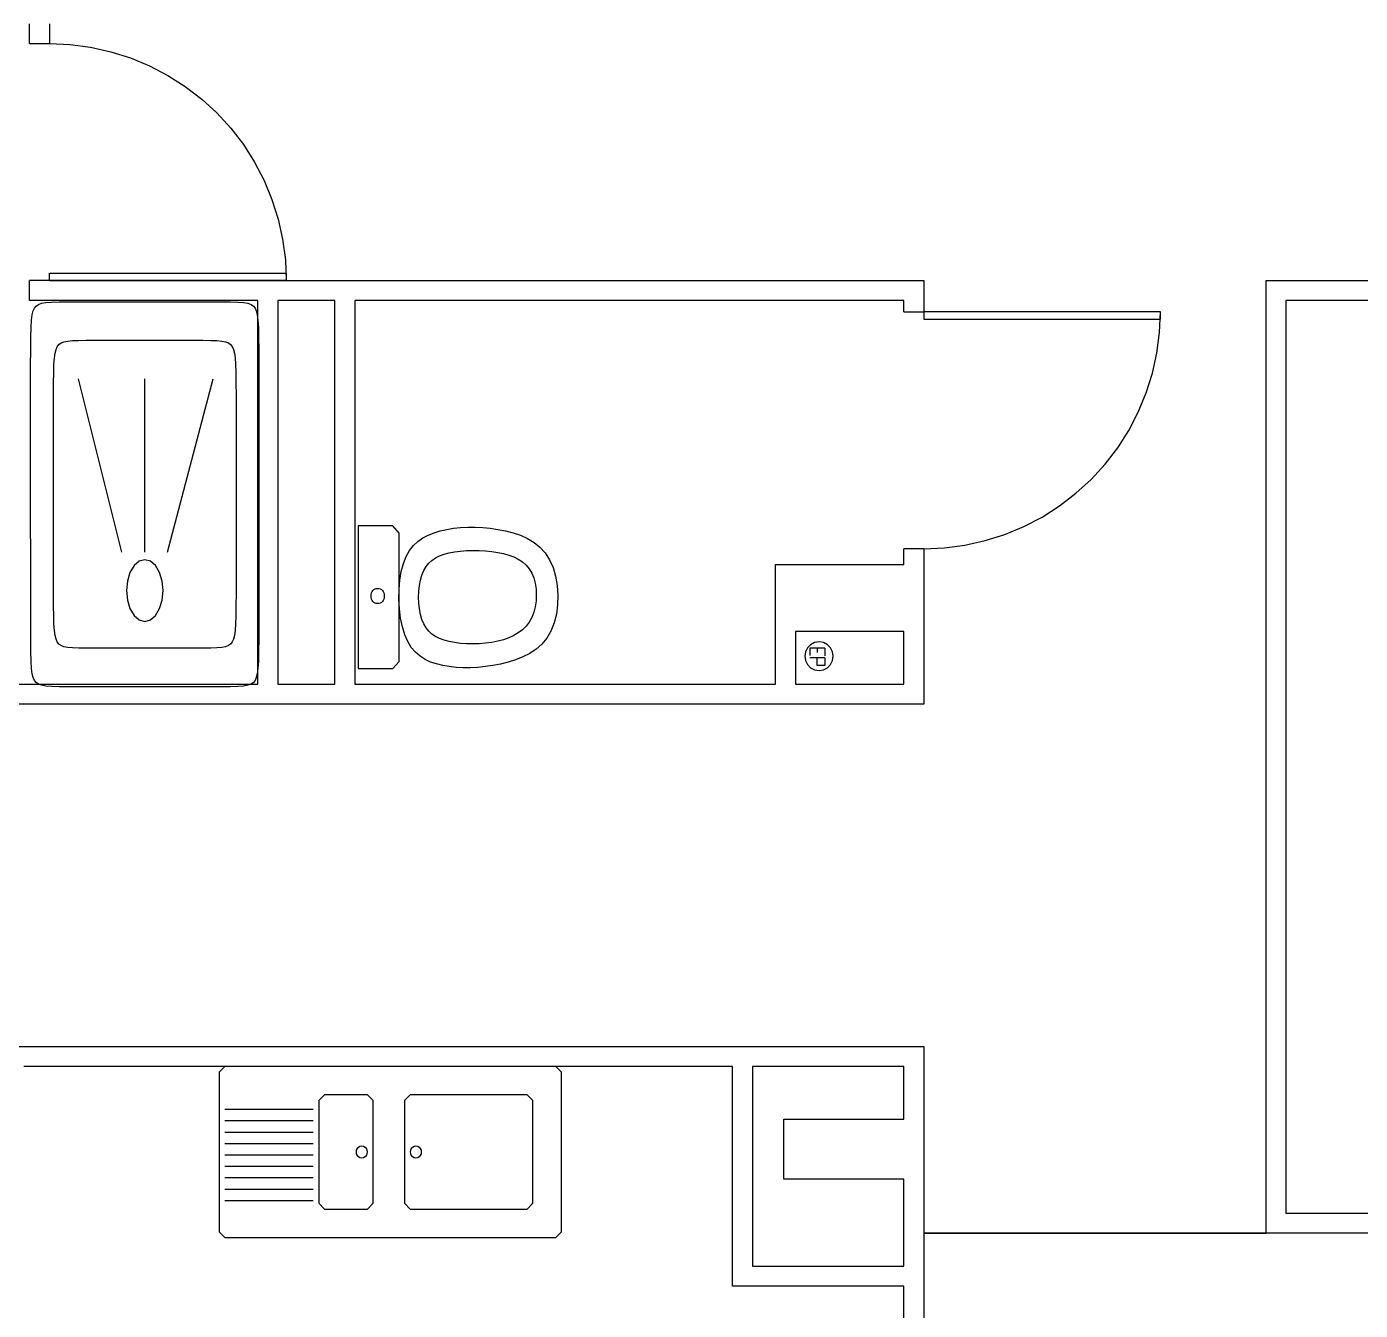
# Model space of a CAD drawing. Header units: millimetres. Extents: x -0.6 to 50, y -2.8 to 26.8.
# Drawn here: x 40.02 to 44.696, y 17.279 to 21.779 of the extents above; entities that cross this region are included whole.
import ezdxf
from ezdxf.enums import TextEntityAlignment as Align

# ---------------------------------------------------------------- set-up
doc = ezdxf.new("R2010")
doc.units = ezdxf.units.MM
for name, color, linetype in [('ABY_Equipement', 7, 'Continuous'), ('ABY_Ouverture', 124, 'Continuous'), ('ABY_Parois', 7, 'Continuous')]:
    doc.layers.add(name, color=color, linetype=linetype)

# ---------------------------------------------------------------- blocks, each defined once
blk = doc.blocks.new('OUV_ABY_D0_POR01')
for p, q in [((-41.28, 99.62), (-50, 100)), ((-50, 100), (-50, 100)), ((-50, 100), (-50, 0)), ((-47, 100), (-50, 100)), ((-47, 0), (-47, 100)), ((-32.63, 98.48), (-41.28, 99.62)), ((-24.12, 96.59), (-32.63, 98.48)), ((-15.8, 93.97), (-24.12, 96.59)), ((-7.74, 90.63), (-15.8, 93.97)), ((0, 86.6), (-7.74, 90.63)), ((7.36, 81.92), (0, 86.6)), ((14.28, 76.6), (7.36, 81.92)), ((20.71, 70.71), (14.28, 76.6)), ((26.6, 64.28), (20.71, 70.71)), ((31.92, 57.36), (26.6, 64.28)), ((36.6, 50), (31.92, 57.36)), ((40.63, 42.26), (36.6, 50)), ((43.97, 34.2), (40.63, 42.26)), ((46.59, 25.88), (43.97, 34.2)), ((48.48, 17.36), (46.59, 25.88)), ((49.62, 8.72), (48.48, 17.36)), ((50, 0), (49.62, 8.72)), ((-50, 0), (-47, 0))]:
    blk.add_line(p, q)
at = {"flags": 1}
for tag, p in [('DATE_ETAT_EQU', (0, -3.71)), ('DATE_ETAT_VOL', (0, -4.37)), ('DATE_ETAT', (0, -3.05)), ('ETAT_EQU', (0, -3.38)), ('ETAT_VOL', (0, -4.04)), ('ETAT', (0, -2.77))]:
    blk.add_attdef(tag, text='', height=0.25, rotation=360, dxfattribs=at).set_placement(p, align=Align.MIDDLE_CENTER)
at = {"color": 0, "linetype": 'ByBlock', "lineweight": -2}
for tag, flags, p in [('NUMCOMP_OUV', 1, (0, -1.93)), ('NUMCOMP_EQU', 1, (0, -2.21)), ('NUMCOMP_VOL', 1, (0, -2.48)), ('OUVERTURE', 13, (0, -0.83)), ('LARGEUR', 5, (0, -1.37)), ('HAUTEUR', 5, (0, -1.64)), ('ALLEGE', 5, (0, -1.1)), ('VOLET', 1, (0, -0.56)), ('SSSC', 1, (0, -0.29))]:
    blk.add_attdef(tag, text='', height=0.25, dxfattribs=dict(at, flags=flags)).set_placement(p, align=Align.MIDDLE)
at = {"flags": 1}
blk.add_attdef('TYPEPORTE', (-1.12, -4.91), '', height=0.25, dxfattribs=at)
blk = doc.blocks.new('EQU_ABY_I0_EVI01')
for p, q in [((-58, 30), (-60, 28)), ((58, 30), (-58, 30)), ((58, 30), (60, 28)), ((-60, 28), (-60, -28)), ((60, -28), (60, 28)), ((-23, 20), (-25, 18)), ((-8, 20), (-23, 20)), ((-6, 18), (-8, 20)), ((7, 20), (5, 18)), ((48, 20), (7, 20)), ((50, 18), (48, 20)), ((-58, 15), (-27, 15)), ((-25, 18), (-25, -18)), ((-6, -18), (-6, 18)), ((5, 18), (5, -18)), ((50, -18), (50, 18)), ((-58, 11), (-27, 11)), ((-58, 7), (-27, 7)), ((-58, 3), (-27, 3)), ((-11.9, 0.62), (-12, 0)), ((-12, 0), (-11.9, -0.62)), ((-11.62, 1.18), (-11.9, 0.62)), ((-11.18, 1.62), (-11.62, 1.18)), ((-10.62, 1.9), (-11.18, 1.62)), ((-10, 2), (-10.62, 1.9)), ((-9.38, 1.9), (-10, 2)), ((-8.82, 1.62), (-9.38, 1.9)), ((-8.38, 1.18), (-8.82, 1.62)), ((-8.1, 0.62), (-8.38, 1.18)), ((-8, 0), (-8.1, 0.62)), ((-8.1, -0.62), (-8, 0)), ((-8, 0), (-8, 0)), ((7.1, 0.62), (7, 0)), ((7, 0), (7.1, -0.62)), ((7.38, 1.18), (7.1, 0.62)), ((7.82, 1.62), (7.38, 1.18)), ((8.38, 1.9), (7.82, 1.62)), ((9, 2), (8.38, 1.9)), ((9.62, 1.9), (9, 2)), ((10.18, 1.62), (9.62, 1.9)), ((10.62, 1.18), (10.18, 1.62)), ((10.9, 0.62), (10.62, 1.18)), ((11, 0), (10.9, 0.62)), ((10.9, -0.62), (11, 0)), ((11, 0), (11, 0)), ((-58, -1), (-27, -1)), ((-11.9, -0.62), (-11.62, -1.18)), ((-11.62, -1.18), (-11.18, -1.62)), ((-11.18, -1.62), (-10.62, -1.9)), ((-10.62, -1.9), (-10, -2)), ((-10, -2), (-9.38, -1.9)), ((-9.38, -1.9), (-8.82, -1.62)), ((-8.82, -1.62), (-8.38, -1.18)), ((-8.38, -1.18), (-8.1, -0.62)), ((7.1, -0.62), (7.38, -1.18)), ((7.38, -1.18), (7.82, -1.62)), ((7.82, -1.62), (8.38, -1.9)), ((8.38, -1.9), (9, -2)), ((9, -2), (9.62, -1.9)), ((9.62, -1.9), (10.18, -1.62)), ((10.18, -1.62), (10.62, -1.18)), ((10.62, -1.18), (10.9, -0.62)), ((-58, -5), (-27, -5)), ((-58, -9), (-27, -9)), ((-58, -13), (-27, -13)), ((-58, -17), (-27, -17)), ((-25, -18), (-23, -20)), ((-8, -20), (-6, -18)), ((5, -18), (7, -20)), ((48, -20), (50, -18)), ((-23, -20), (-8, -20)), ((7, -20), (48, -20)), ((-60, -28), (-58, -30)), ((58, -30), (60, -28)), ((-58, -30), (58, -30))]:
    blk.add_line(p, q)
at = {"color": 0, "linetype": 'ByBlock', "lineweight": -2}
for tag, flags, p in [('PROFONDEUR', 5, (0, -1.07)), ('ANNEE_REN', 1, (0, -3.01)), ('NUMCOMP', 9, (0, -2.71)), ('ALTITUDE', 13, (0, -0.53)), ('LARGEUR', 5, (0, -0.8)), ('HAUTEUR', 5, (0, -1.34)), ('EQMUR', 9, (0, -1.88)), ('EQOUV', 9, (0, -2.16)), ('EQFAC', 9, (0, -1.61)), ('SSSC', 5, (0, -0.26)), ('QTE', 9, (0, -2.44))]:
    blk.add_attdef(tag, text='', height=0.25, dxfattribs=dict(at, flags=flags)).set_placement(p, align=Align.MIDDLE)
for tag, flags, p in [('DATE_ETAT', 1, (0, -3.57)), ('DUREE_VIE', 9, (-0.02, -3.87)), ('ETAT', 9, (0, -3.3))]:
    blk.add_attdef(tag, text='', height=0.25, rotation=360, dxfattribs=dict(flags=flags)).set_placement(p, align=Align.MIDDLE_CENTER)
blk = doc.blocks.new('EQU_ABY_I0_WCA01')
for p, q in [((-30, 50), (-30, 33)), ((30, 50), (-30, 50)), ((30, 33), (30, 50)), ((-2.71, 40.5), (-2.65, 41.15)), ((-2.65, 39.85), (-2.71, 40.5)), ((-2.65, 41.15), (-2.49, 41.78)), ((-2.49, 39.22), (-2.65, 39.85)), ((-2.49, 41.78), (-2.22, 42.35)), ((-2.22, 42.35), (-1.83, 42.83)), ((-1.83, 42.83), (-1.35, 43.22)), ((-1.35, 43.22), (-0.78, 43.49)), ((-0.78, 43.49), (-0.15, 43.65)), ((-0.15, 43.65), (0.5, 43.71)), ((0.5, 43.71), (1.15, 43.65)), ((1.15, 43.65), (1.78, 43.49)), ((1.78, 43.49), (2.35, 43.22)), ((2.35, 43.22), (2.83, 42.83)), ((2.83, 42.83), (3.22, 42.35)), ((3.22, 42.35), (3.49, 41.78)), ((3.49, 41.78), (3.65, 41.15)), ((3.65, 39.85), (3.49, 39.22)), ((3.65, 41.15), (3.71, 40.5)), ((3.71, 40.5), (3.65, 39.85)), ((-2.22, 38.65), (-2.49, 39.22)), ((-1.83, 38.17), (-2.22, 38.65)), ((-1.35, 37.78), (-1.83, 38.17)), ((-0.78, 37.51), (-1.35, 37.78)), ((-0.15, 37.35), (-0.78, 37.51)), ((0.5, 37.29), (-0.15, 37.35)), ((1.15, 37.35), (0.5, 37.29)), ((1.78, 37.51), (1.15, 37.35)), ((2.35, 37.78), (1.78, 37.51)), ((2.83, 38.17), (2.35, 37.78)), ((3.22, 38.65), (2.83, 38.17)), ((3.49, 39.22), (3.22, 38.65)), ((-30, 33), (-27, 30)), ((-27, 30), (27, 30)), ((-15.82, 27.21), (-12.51, 28.38)), ((-12.51, 28.38), (-8.83, 29.24)), ((-8.83, 29.24), (-4.92, 29.8)), ((-4.92, 29.8), (-0.88, 30.05)), ((-0.88, 30.05), (3.17, 29.98)), ((3.17, 29.98), (7.1, 29.6)), ((7.1, 29.6), (10.81, 28.9)), ((10.81, 28.9), (14.17, 27.88)), ((27, 30), (30, 33)), ((-23.15, 21.98), (-21.12, 24)), ((-21.12, 24), (-18.69, 25.75)), ((-18.69, 25.75), (-15.82, 27.21)), ((14.17, 27.88), (17.1, 26.54)), ((17.1, 26.54), (19.6, 24.9)), ((19.6, 24.9), (21.72, 22.98)), ((21.72, 22.98), (23.5, 20.79)), ((-27.26, 14.53), (-26.18, 17.23)), ((-26.18, 17.23), (-24.82, 19.72)), ((-24.82, 19.72), (-23.15, 21.98)), ((-12.85, 16.8), (-11.21, 17.92)), ((-11.21, 17.92), (-9.33, 18.83)), ((-9.33, 18.83), (-7.22, 19.54)), ((-7.22, 19.54), (-4.92, 20.05)), ((-4.92, 20.05), (-2.49, 20.36)), ((-2.49, 20.36), (0, 20.46)), ((0, 20.46), (2.49, 20.36)), ((2.49, 20.36), (4.92, 20.05)), ((4.92, 20.05), (7.22, 19.54)), ((7.22, 19.54), (9.33, 18.83)), ((9.33, 18.83), (11.21, 17.92)), ((11.21, 17.92), (12.85, 16.8)), ((23.5, 20.79), (24.97, 18.37)), ((24.97, 18.37), (26.16, 15.72)), ((-28.74, 8.59), (-28.1, 11.65)), ((-28.1, 11.65), (-27.26, 14.53)), ((-17.4, 10.16), (-16.53, 12.15)), ((-16.53, 12.15), (-15.5, 13.92)), ((-15.5, 13.92), (-14.28, 15.46)), ((-14.28, 15.46), (-12.85, 16.8)), ((12.85, 16.8), (14.28, 15.46)), ((14.28, 15.46), (15.5, 13.92)), ((15.5, 13.92), (16.53, 12.15)), ((16.53, 12.15), (17.4, 10.16)), ((26.16, 15.72), (27.13, 12.87)), ((27.13, 12.87), (27.91, 9.85)), ((-29.22, 5.38), (-28.74, 8.59)), ((-18.67, 5.5), (-18.1, 7.95)), ((-18.1, 7.95), (-17.4, 10.16)), ((17.4, 10.16), (18.1, 7.95)), ((18.1, 7.95), (18.67, 5.5)), ((27.91, 9.85), (28.53, 6.66)), ((28.53, 6.66), (28.99, 3.33)), ((-29.69, -1.43), (-29.54, 2.03)), ((-29.54, 2.03), (-29.22, 5.38)), ((-19.41, -0.03), (-19.1, 2.83)), ((-19.1, 2.83), (-18.67, 5.5)), ((18.67, 5.5), (19.1, 2.83)), ((19.1, 2.83), (19.42, -0.03)), ((28.99, 3.33), (29.3, -0.11)), ((-29.69, -4.98), (-29.69, -1.43)), ((-29.53, -8.6), (-29.69, -4.98)), ((-19.65, -6.1), (-19.6, -3.02)), ((-19.6, -3.02), (-19.41, -0.03)), ((19.42, -0.03), (19.61, -3.02)), ((19.61, -3.02), (19.69, -6.1)), ((29.3, -0.11), (29.46, -3.66)), ((29.46, -3.66), (29.46, -7.29)), ((-29.22, -12.29), (-29.53, -8.6)), ((-19.56, -9.22), (-19.65, -6.1)), ((-19.35, -12.34), (-19.56, -9.22)), ((19.64, -9.22), (19.49, -12.34)), ((19.69, -6.1), (19.64, -9.22)), ((29.31, -10.99), (29, -14.72)), ((29.46, -7.29), (29.31, -10.99)), ((-28.74, -16), (-29.22, -12.29)), ((-28.11, -19.74), (-28.74, -16)), ((-18.99, -15.39), (-19.35, -12.34)), ((-18.5, -18.33), (-18.99, -15.39)), ((19.22, -15.39), (18.83, -18.33)), ((19.49, -12.34), (19.22, -15.39)), ((29, -14.72), (28.54, -18.48)), ((-27.32, -23.46), (-28.11, -19.74)), ((-17.87, -21.13), (-18.5, -18.33)), ((-17.08, -23.75), (-17.87, -21.13)), ((18.34, -21.13), (17.71, -23.75)), ((18.83, -18.33), (18.34, -21.13)), ((27.91, -22.23), (27.09, -25.94)), ((28.54, -18.48), (27.91, -22.23)), ((-26.33, -27.12), (-27.32, -23.46)), ((-25.12, -30.66), (-26.33, -27.12)), ((-16.13, -26.18), (-17.08, -23.75)), ((-15, -28.42), (-16.13, -26.18)), ((16.94, -26.18), (16, -28.42)), ((17.71, -23.75), (16.94, -26.18)), ((27.09, -25.94), (26.03, -29.52)), ((-23.63, -34.02), (-25.12, -30.66)), ((-13.69, -30.43), (-15, -28.42)), ((-12.17, -32.21), (-13.69, -30.43)), ((-10.45, -33.74), (-12.17, -32.21)), ((13.54, -32.21), (11.97, -33.74)), ((14.87, -30.43), (13.54, -32.21)), ((16, -28.42), (14.87, -30.43)), ((24.69, -32.94), (23.04, -36.14)), ((26.03, -29.52), (24.69, -32.94)), ((-21.83, -37.13), (-23.63, -34.02)), ((-19.69, -39.95), (-21.83, -37.13)), ((-8.5, -35), (-10.45, -33.74)), ((-6.33, -35.98), (-8.5, -35)), ((-3.99, -36.69), (-6.33, -35.98)), ((-1.54, -37.11), (-3.99, -36.69)), ((0.96, -37.25), (-1.54, -37.11)), ((3.44, -37.11), (0.96, -37.25)), ((5.84, -36.69), (3.44, -37.11)), ((8.11, -35.98), (5.84, -36.69)), ((10.17, -35), (8.11, -35.98)), ((11.97, -33.74), (10.17, -35)), ((21.02, -39.04), (18.61, -41.61)), ((23.04, -36.14), (21.02, -39.04)), ((-17.17, -42.4), (-19.69, -39.95)), ((-14.23, -44.44), (-17.17, -42.4)), ((-10.85, -46), (-14.23, -44.44)), ((15.76, -43.77), (12.46, -45.48)), ((18.61, -41.61), (15.76, -43.77)), ((-7.14, -47.09), (-10.85, -46)), ((-3.2, -47.71), (-7.14, -47.09)), ((0.85, -47.85), (-3.2, -47.71)), ((4.89, -47.53), (0.85, -47.85)), ((8.8, -46.74), (4.89, -47.53)), ((12.46, -45.48), (8.8, -46.74))]:
    blk.add_line(p, q)
at = {"color": 0, "linetype": 'ByBlock', "lineweight": -2}
for tag, flags, p in [('PROFONDEUR', 5, (0, -1.07)), ('ANNEE_REN', 1, (0, -3.01)), ('NUMCOMP', 9, (0, -2.71)), ('ALTITUDE', 13, (0, -0.53)), ('LARGEUR', 5, (0, -0.8)), ('HAUTEUR', 5, (0, -1.34)), ('EQMUR', 9, (0, -1.88)), ('EQOUV', 9, (0, -2.16)), ('EQFAC', 9, (0, -1.61)), ('SSSC', 5, (0, -0.26)), ('QTE', 9, (0, -2.44))]:
    blk.add_attdef(tag, text='', height=0.25, dxfattribs=dict(at, flags=flags)).set_placement(p, align=Align.MIDDLE)
for tag, flags, p in [('DATE_ETAT', 1, (0, -3.57)), ('DUREE_VIE', 9, (-0.02, -3.87)), ('ETAT', 9, (0, -3.3))]:
    blk.add_attdef(tag, text='', height=0.25, rotation=360, dxfattribs=dict(flags=flags)).set_placement(p, align=Align.MIDDLE_CENTER)
blk = doc.blocks.new('EQU_ABY_M7_DEV01')
for p, q in [((-0.71, 2.42), (-1.39, 2.08)), ((0.04, 2.54), (-0.71, 2.42)), ((0.79, 2.42), (0.04, 2.54)), ((1.47, 2.08), (0.79, 2.42)), ((-2.28, 0.86), (-2.4, 0.1)), ((-2.4, 0.1), (-2.28, -0.65)), ((-1.93, 1.54), (-2.28, 0.86)), ((-1.39, 2.08), (-1.93, 1.54)), ((-1.32, 1.08), (-1.32, -1.49)), ((-1.31, 1.08), (-0.05, 1.08)), ((0.3, 1.09), (0.3, -1.49)), ((0.32, 1.09), (1.62, 1.09)), ((2.01, 1.54), (1.47, 2.08)), ((1.62, 1.09), (1.62, -0.19)), ((2.36, 0.86), (2.01, 1.54)), ((2.48, 0.1), (2.36, 0.86)), ((2.36, -0.65), (2.48, 0.1)), ((2.48, 0.1), (2.48, 0.1)), ((-2.28, -0.65), (-1.93, -1.33)), ((-1.93, -1.33), (-1.39, -1.87)), ((-1.39, -1.87), (-0.71, -2.21)), ((-1.32, -0.21), (-0.59, -0.19)), ((-1.32, -1.49), (-0.09, -1.49)), ((-0.71, -2.21), (0.04, -2.33)), ((0.04, -2.33), (0.79, -2.21)), ((1.62, -0.19), (0.3, -0.19)), ((0.79, -2.21), (1.47, -1.87)), ((1.47, -1.87), (2.01, -1.33)), ((2.01, -1.33), (2.36, -0.65))]:
    blk.add_line(p, q)
at = {"color": 0, "linetype": 'ByBlock', "lineweight": -2}
for tag, flags, p in [('PROFONDEUR', 5, (0, -1.07)), ('ALTITUDE', 13, (0, -0.53)), ('LARGEUR', 5, (0, -0.8)), ('HAUTEUR', 5, (0, -1.34)), ('EQMUR', 9, (0, -1.88)), ('EQOUV', 9, (0, -2.16)), ('EQFAC', 9, (0, -1.61)), ('SSSC', 5, (0, -0.26)), ('ANNEE_REN', 1, (0, -3.01)), ('NUMCOMP', 9, (0, -2.71)), ('QTE', 9, (0, -2.44))]:
    blk.add_attdef(tag, text='', height=0.25, dxfattribs=dict(at, flags=flags)).set_placement(p, align=Align.MIDDLE)
for tag, flags, p in [('DATE_ETAT', 1, (0, -3.57)), ('DUREE_VIE', 9, (-0.02, -3.87)), ('ETAT', 9, (0, -3.3))]:
    blk.add_attdef(tag, text='', height=0.25, rotation=360, dxfattribs=dict(flags=flags)).set_placement(p, align=Align.MIDDLE_CENTER)
blk = doc.blocks.new('EQU_ABY_I0_DOU01')
for p, q in [((-48.33, 48.33), (-47.61, 48.88)), ((-47.61, 48.88), (-46.61, 49.3)), ((-46.61, 49.3), (-45.23, 49.59)), ((-45.23, 49.59), (-43.33, 49.79)), ((-43.33, 49.79), (-40.81, 49.91)), ((-40.81, 49.91), (-37.55, 49.97)), ((-37.55, 49.97), (-33.43, 50)), ((-33.43, 50), (-28.33, 50)), ((-28.33, 50), (-22.21, 50)), ((-22.21, 50), (-15.26, 50)), ((-15.26, 50), (-7.77, 50)), ((-7.77, 50), (0, 50)), ((0, 50), (7.77, 50)), ((7.77, 50), (15.26, 50)), ((15.26, 50), (22.21, 50)), ((22.21, 50), (28.33, 50)), ((28.33, 50), (33.43, 50)), ((33.43, 50), (37.55, 49.97)), ((37.55, 49.97), (40.81, 49.91)), ((40.81, 49.91), (43.33, 49.79)), ((43.33, 49.79), (45.23, 49.59)), ((45.23, 49.59), (46.61, 49.3)), ((46.61, 49.3), (47.61, 48.88)), ((47.61, 48.88), (48.33, 48.33)), ((-49.79, 43.33), (-49.59, 45.23)), ((-49.59, 45.23), (-49.3, 46.61)), ((-49.3, 46.61), (-48.88, 47.61)), ((-48.88, 47.61), (-48.33, 48.33)), ((48.33, 48.33), (48.88, 47.61)), ((48.88, 47.61), (49.3, 46.61)), ((49.3, 46.61), (49.59, 45.23)), ((49.59, 45.23), (49.79, 43.33)), ((-49.91, 40.81), (-49.79, 43.33)), ((49.79, 43.33), (49.91, 40.81)), ((-49.97, 37.55), (-49.91, 40.81)), ((-38.88, 37.62), (-38.33, 38.33)), ((-38.33, 38.33), (-37.62, 38.88)), ((-37.62, 38.88), (-36.67, 39.3)), ((-36.67, 39.3), (-35.4, 39.59)), ((-35.4, 39.59), (-33.75, 39.79)), ((-33.75, 39.79), (-31.63, 39.91)), ((-31.63, 39.91), (-28.96, 39.97)), ((-28.96, 39.97), (-25.66, 40)), ((-25.66, 40), (-21.67, 40)), ((-21.67, 40), (-16.93, 40)), ((-16.93, 40), (-11.61, 40)), ((-11.61, 40), (-5.9, 40)), ((-5.9, 40), (0, 40)), ((0, 40), (5.9, 40)), ((5.9, 40), (11.61, 40)), ((11.61, 40), (16.93, 40)), ((16.93, 40), (21.67, 40)), ((21.67, 40), (25.66, 40)), ((25.66, 40), (28.96, 39.97)), ((28.96, 39.97), (31.63, 39.91)), ((31.63, 39.91), (33.75, 39.79)), ((33.75, 39.79), (35.4, 39.59)), ((35.4, 39.59), (36.67, 39.3)), ((36.67, 39.3), (37.62, 38.88)), ((37.62, 38.88), (38.33, 38.33)), ((38.33, 38.33), (38.88, 37.62)), ((49.91, 40.81), (49.97, 37.55)), ((-50, 33.43), (-49.97, 37.55)), ((-39.79, 33.75), (-39.59, 35.4)), ((-39.59, 35.4), (-39.3, 36.67)), ((-39.3, 36.67), (-38.88, 37.62)), ((38.88, 37.62), (39.3, 36.67)), ((39.3, 36.67), (39.59, 35.4)), ((39.59, 35.4), (39.79, 33.75)), ((49.97, 37.55), (50, 33.43)), ((-50, 28.33), (-50, 33.43)), ((-39.97, 28.96), (-39.91, 31.63)), ((-39.91, 31.63), (-39.79, 33.75)), ((-4.7, 31.47), (-6.47, 29.7)), ((-2.47, 32.61), (-4.7, 31.47)), ((0, 33), (-2.47, 32.61)), ((2.47, 32.61), (0, 33)), ((4.7, 31.47), (2.47, 32.61)), ((6.47, 29.7), (4.7, 31.47)), ((39.79, 33.75), (39.91, 31.63)), ((39.91, 31.63), (39.97, 28.96)), ((50, 33.43), (50, 28.33)), ((-50, 22.21), (-50, 28.33)), ((-40, 25.66), (-39.97, 28.96)), ((-6.47, 29.7), (-7.61, 27.47)), ((7.61, 27.47), (6.47, 29.7)), ((39.97, 28.96), (40, 25.66)), ((50, 28.33), (50, 22.21)), ((-40, 21.67), (-40, 25.66)), ((-7.61, 27.47), (-8, 25)), ((-8, 25), (-7.61, 22.53)), ((8, 25), (7.61, 27.47)), ((7.61, 22.53), (8, 25)), ((8, 25), (8, 25)), ((40, 25.66), (40, 21.67)), ((-50, 15.26), (-50, 22.21)), ((-40, 16.93), (-40, 21.67)), ((-7.61, 22.53), (-6.47, 20.3)), ((6.47, 20.3), (7.61, 22.53)), ((40, 21.67), (40, 16.93)), ((50, 22.21), (50, 15.26)), ((-6.47, 20.3), (-4.7, 18.53)), ((-4.7, 18.53), (-2.47, 17.39)), ((-2.47, 17.39), (0, 17)), ((0, 17), (2.47, 17.39)), ((2.47, 17.39), (4.7, 18.53)), ((4.7, 18.53), (6.47, 20.3)), ((-50, 7.77), (-50, 15.26)), ((-40, 11.61), (-40, 16.93)), ((-10, 15), (-30, -30)), ((0, 15), (0, -30)), ((10, 15), (29, -30)), ((40, 16.93), (40, 11.61)), ((50, 15.26), (50, 7.77)), ((-40, 5.9), (-40, 11.61)), ((40, 11.61), (40, 5.9)), ((-50, 0), (-50, 7.77)), ((50, 7.77), (50, 0)), ((-40, 0), (-40, 5.9)), ((40, 5.9), (40, 0)), ((-50, -7.77), (-50, 0)), ((-40, -5.9), (-40, 0)), ((40, 0), (40, -5.9)), ((50, 0), (50, -7.77)), ((-40, -11.61), (-40, -5.9)), ((40, -5.9), (40, -11.61)), ((-50, -15.26), (-50, -7.77)), ((50, -7.77), (50, -15.26)), ((-40, -16.93), (-40, -11.61)), ((40, -11.61), (40, -16.93)), ((-50, -22.21), (-50, -15.26)), ((-40, -21.67), (-40, -16.93)), ((40, -16.93), (40, -21.67)), ((50, -15.26), (50, -22.21)), ((-50, -28.33), (-50, -22.21)), ((-40, -25.66), (-40, -21.67)), ((40, -21.67), (40, -25.66)), ((50, -22.21), (50, -28.33)), ((-39.97, -28.96), (-40, -25.66)), ((40, -25.66), (39.97, -28.96)), ((-50, -33.43), (-50, -28.33)), ((-39.91, -31.63), (-39.97, -28.96)), ((39.97, -28.96), (39.91, -31.63)), ((50, -28.33), (50, -33.43)), ((-49.97, -37.55), (-50, -33.43)), ((-39.79, -33.75), (-39.91, -31.63)), ((-39.59, -35.4), (-39.79, -33.75)), ((39.79, -33.75), (39.59, -35.4)), ((39.91, -31.63), (39.79, -33.75)), ((50, -33.43), (49.97, -37.55)), ((-49.91, -40.81), (-49.97, -37.55)), ((-39.3, -36.67), (-39.59, -35.4)), ((-38.88, -37.62), (-39.3, -36.67)), ((-38.33, -38.33), (-38.88, -37.62)), ((38.88, -37.62), (38.33, -38.33)), ((39.3, -36.67), (38.88, -37.62)), ((39.59, -35.4), (39.3, -36.67)), ((49.97, -37.55), (49.91, -40.81)), ((-49.79, -43.33), (-49.91, -40.81)), ((-37.62, -38.88), (-38.33, -38.33)), ((-36.67, -39.3), (-37.62, -38.88)), ((-35.4, -39.59), (-36.67, -39.3)), ((-33.75, -39.79), (-35.4, -39.59)), ((-31.63, -39.91), (-33.75, -39.79)), ((-28.96, -39.97), (-31.63, -39.91)), ((-25.66, -40), (-28.96, -39.97)), ((-21.67, -40), (-25.66, -40)), ((-16.93, -40), (-21.67, -40)), ((-11.61, -40), (-16.93, -40)), ((-5.9, -40), (-11.61, -40)), ((0, -40), (-5.9, -40)), ((5.9, -40), (0, -40)), ((11.61, -40), (5.9, -40)), ((16.93, -40), (11.61, -40)), ((21.67, -40), (16.93, -40)), ((25.66, -40), (21.67, -40)), ((28.96, -39.97), (25.66, -40)), ((31.63, -39.91), (28.96, -39.97)), ((33.75, -39.79), (31.63, -39.91)), ((35.4, -39.59), (33.75, -39.79)), ((36.67, -39.3), (35.4, -39.59)), ((37.62, -38.88), (36.67, -39.3)), ((38.33, -38.33), (37.62, -38.88)), ((49.91, -40.81), (49.79, -43.33)), ((-49.59, -45.23), (-49.79, -43.33)), ((49.79, -43.33), (49.59, -45.23)), ((-49.3, -46.61), (-49.59, -45.23)), ((-48.88, -47.61), (-49.3, -46.61)), ((-48.33, -48.33), (-48.88, -47.61)), ((-47.61, -48.88), (-48.33, -48.33)), ((48.33, -48.33), (47.61, -48.88)), ((48.88, -47.61), (48.33, -48.33)), ((49.3, -46.61), (48.88, -47.61)), ((49.59, -45.23), (49.3, -46.61)), ((-46.61, -49.3), (-47.61, -48.88)), ((-45.23, -49.59), (-46.61, -49.3)), ((-43.33, -49.79), (-45.23, -49.59)), ((-40.81, -49.91), (-43.33, -49.79)), ((-37.55, -49.97), (-40.81, -49.91)), ((-33.43, -50), (-37.55, -49.97)), ((-28.33, -50), (-33.43, -50)), ((-22.21, -50), (-28.33, -50)), ((-15.26, -50), (-22.21, -50)), ((-7.77, -50), (-15.26, -50)), ((0, -50), (-7.77, -50)), ((7.77, -50), (0, -50)), ((15.26, -50), (7.77, -50)), ((22.21, -50), (15.26, -50)), ((28.33, -50), (22.21, -50)), ((33.43, -50), (28.33, -50)), ((37.55, -49.97), (33.43, -50)), ((40.81, -49.91), (37.55, -49.97)), ((43.33, -49.79), (40.81, -49.91)), ((45.23, -49.59), (43.33, -49.79)), ((46.61, -49.3), (45.23, -49.59)), ((47.61, -48.88), (46.61, -49.3))]:
    blk.add_line(p, q)
at = {"color": 0, "linetype": 'ByBlock', "lineweight": -2}
for tag, flags, p in [('PROFONDEUR', 5, (0, -1.07)), ('ANNEE_REN', 1, (0, -3.01)), ('NUMCOMP', 9, (0, -2.71)), ('ALTITUDE', 13, (0, -0.53)), ('LARGEUR', 5, (0, -0.8)), ('HAUTEUR', 5, (0, -1.34)), ('EQMUR', 9, (0, -1.88)), ('EQOUV', 9, (0, -2.16)), ('EQFAC', 9, (0, -1.61)), ('SSSC', 5, (0, -0.26)), ('QTE', 9, (0, -2.44))]:
    blk.add_attdef(tag, text='', height=0.25, dxfattribs=dict(at, flags=flags)).set_placement(p, align=Align.MIDDLE)
for tag, flags, p in [('DATE_ETAT', 1, (0, -3.57)), ('ETAT', 9, (0, -3.3)), ('DUREE_VIE', 9, (-0.02, -3.87))]:
    blk.add_attdef(tag, text='', height=0.25, rotation=360, dxfattribs=dict(flags=flags)).set_placement(p, align=Align.MIDDLE_CENTER)

msp = doc.modelspace()

# ---------------------------------------------------------------- linework, layer by layer
at = {"layer": 'ABY_Ouverture'}
for p, q in [((40.03, 21.7199, 3.25), (40.1, 21.7199, 3.25)), ((40.1, 20.8899, 3.25), (40.03, 20.8899, 3.25)), ((43.095, 20.7793, 3.25), (43.165, 20.7793, 3.25)), ((43.165, 19.9493, 3.25), (43.095, 19.9493, 3.25))]:
    msp.add_line(p, q, dxfattribs=at)
at = {"layer": 'ABY_Parois'}
for p, q in [((40.03, 21.7199, 3.25), (40.03, 21.7899, 3.25)), ((40.1, 21.7899, 3.25), (40.1, 21.7199, 3.25)), ((40.03, 20.8199, 3.25), (40.03, 20.8899, 3.25)), ((40.1, 20.8899, 3.25), (43.165, 20.8899, 3.25)), ((43.165, 20.8899, 3.25), (43.165, 20.7793, 3.25)), ((44.365, 17.5499, 3.25), (44.365, 20.8899, 3.25)), ((44.365, 20.8899, 3.25), (44.7771, 20.8899, 3.25)), ((40.83, 20.8199, 3.25), (40.03, 20.8199, 3.25)), ((40.83, 19.4745, 3.25), (40.83, 20.8199, 3.25)), ((40.9, 20.8199, 3.25), (40.9, 19.4745, 3.25)), ((41.1, 20.8199, 3.25), (40.9, 20.8199, 3.25)), ((41.1, 19.4745, 3.25), (41.1, 20.8199, 3.25)), ((41.17, 20.8199, 3.25), (41.17, 19.4745, 3.25)), ((43.095, 20.8199, 3.25), (41.17, 20.8199, 3.25)), ((43.095, 20.7793, 3.25), (43.095, 20.8199, 3.25)), ((44.435, 20.8199, 3.25), (44.435, 17.6199, 3.25)), ((44.7771, 20.8199, 3.25), (44.435, 20.8199, 3.25)), ((43.095, 19.8945, 3.25), (43.095, 19.9493, 3.25)), ((43.165, 19.9493, 3.25), (43.165, 19.4045, 3.25)), ((42.645, 19.4745, 3.25), (42.645, 19.8945, 3.25)), ((42.645, 19.8945, 3.25), (43.095, 19.8945, 3.25)), ((42.715, 19.6595, 3.25), (42.715, 19.4745, 3.25)), ((43.095, 19.6595, 3.25), (42.715, 19.6595, 3.25)), ((43.095, 19.4745, 3.25), (43.095, 19.6595, 3.25)), ((38.31, 19.4745, 3.25), (40.83, 19.4745, 3.25)), ((40.9, 19.4745, 3.25), (41.1, 19.4745, 3.25)), ((41.17, 19.4745, 3.25), (42.645, 19.4745, 3.25)), ((42.715, 19.4745, 3.25), (43.095, 19.4745, 3.25)), ((43.165, 19.4045, 3.25), (38.235, 19.4045, 3.25)), ((39.2364, 18.2045, 3.25), (43.165, 18.2045, 3.25)), ((43.165, 18.2045, 3.25), (43.165, 17.5499, 3.25)), ((42.495, 18.1345, 3.25), (40.01, 18.1345, 3.25)), ((42.495, 17.3645, 3.25), (42.495, 18.1345, 3.25)), ((42.565, 18.1345, 3.25), (42.565, 17.4345, 3.25)), ((43.095, 18.1345, 3.25), (42.565, 18.1345, 3.25)), ((43.095, 17.9495, 3.25), (43.095, 18.1345, 3.25)), ((42.675, 17.7395, 3.25), (42.675, 17.9495, 3.25)), ((42.675, 17.9495, 3.25), (43.095, 17.9495, 3.25)), ((43.095, 17.7395, 3.25), (42.675, 17.7395, 3.25)), ((43.095, 17.4345, 3.25), (43.095, 17.7395, 3.25)), ((44.435, 17.6199, 3.25), (48.14, 17.6199, 3.25)), ((43.165, 17.5499, 3.25), (44.365, 17.5499, 3.25)), ((43.165, 17.5499, 3.25), (43.165, 16.2828, 3.25)), ((44.365, 17.5499, 3.25), (43.165, 17.5499, 3.25)), ((48.14, 17.5499, 3.25), (44.365, 17.5499, 3.25)), ((42.565, 17.4345, 3.25), (43.095, 17.4345, 3.25)), ((43.095, 17.3645, 3.25), (42.495, 17.3645, 3.25)), ((43.095, 16.2828, 3.25), (43.095, 17.3645, 3.25))]:
    msp.add_line(p, q, dxfattribs=at)

# ---------------------------------------------------------------- block references
at = {"layer": 'ABY_Equipement'}
for name, p, xscale, yscale, zscale, rotation in [('EQU_ABY_I0_DOU01', (40.434, 20.1402, 3.25), 0.00800000037997961, 0.01350000035017729, 0.1500000059604645, 180.0004148203065), ('EQU_ABY_I0_WCA01', (41.5402, 19.7794, 3.25), 0.008333333767950535, 0.007153806742280722, 0.5, 90.00020741015327), ('EQU_ABY_M7_DEV01', (42.7958, 19.5733, 3.25), 0.02053388208150864, 0.02053388208150864, 3.25, 269.9997925898467)]:
    msp.add_blockref(name, p, dxfattribs=dict(at, xscale=xscale, yscale=yscale, zscale=zscale, rotation=rotation))
at = {"layer": 'ABY_Equipement', "xscale": 0.009999999776482582, "yscale": 0.009999999776482582, "zscale": 0.2000000029802322}
msp.add_blockref('EQU_ABY_I0_EVI01', (41.2947, 17.8346, 3.25), dxfattribs=at)
at = {"layer": 'ABY_Ouverture', "yscale": 0.008299999870359898, "rotation": 270}
for p, xscale in [((40.1, 21.3049, 3.25), -0.008299999870359898), ((43.165, 20.3643, 3.25), 0.008299999870359898)]:
    msp.add_blockref('OUV_ABY_D0_POR01', p, dxfattribs=dict(at, xscale=xscale))

doc.saveas('drawing.dxf')
